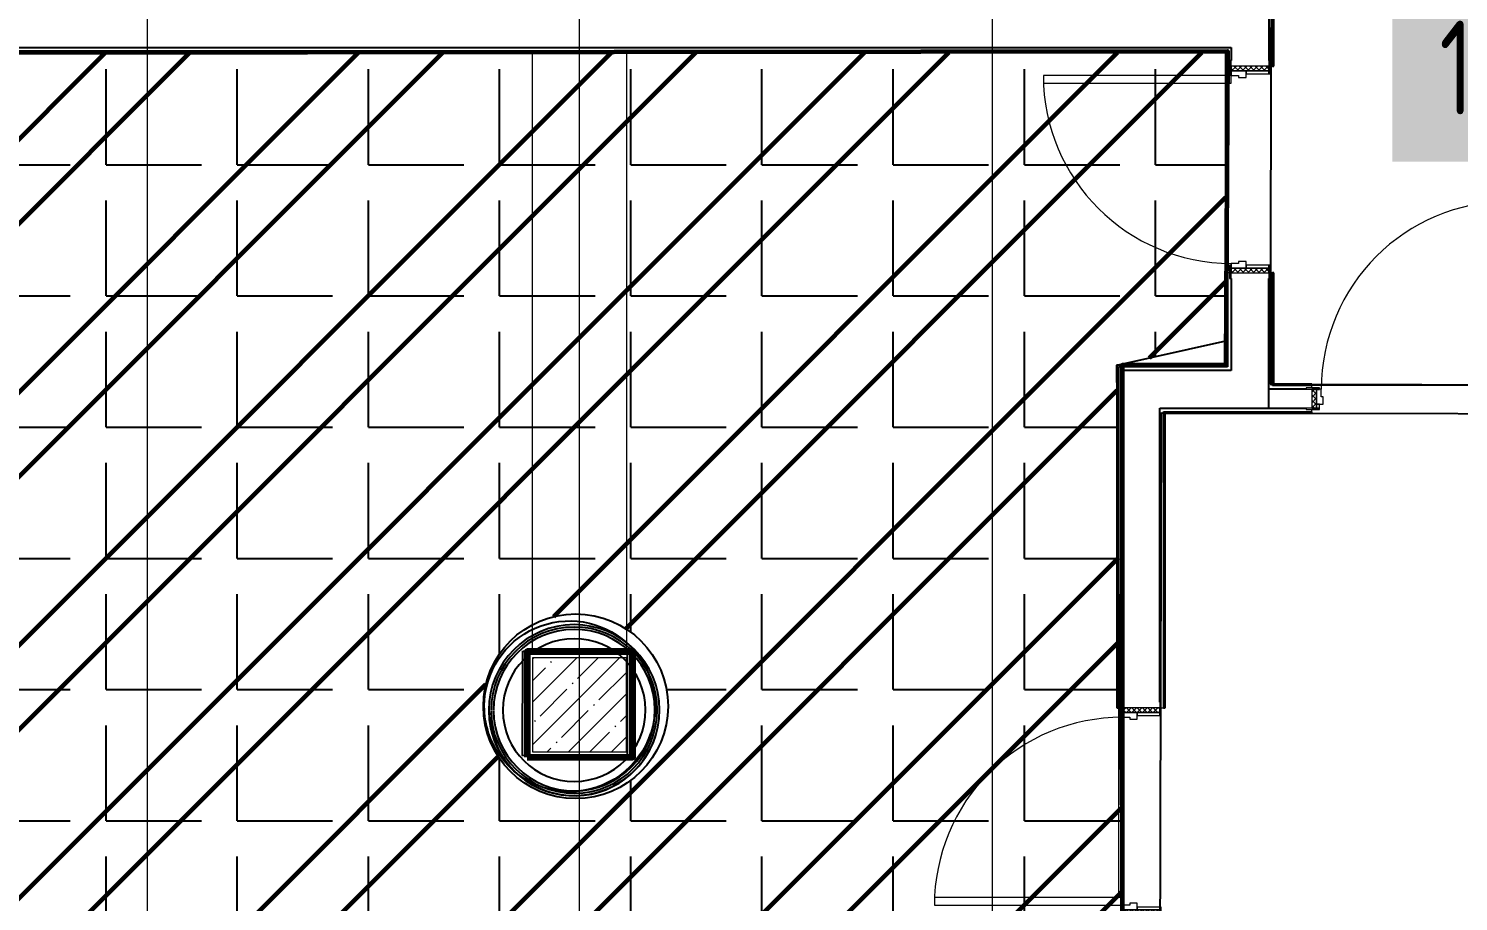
# Model space of a CAD drawing. Header units: millimetres. Extents: x -164500 to 426394, y -23753 to 102118.
# Drawn here: x 51592 to 59205, y 15838 to 20484 of the extents above; entities that cross this region are included whole.
import ezdxf

# ---------------------------------------------------------------- set-up
doc = ezdxf.new("R2010")
doc.units = ezdxf.units.MM
doc.layers.add('1.1) плитка  КР1', color=40, linetype='Continuous')
for name, color, linetype, lineweight in [('196 1-3 этаж гидро изол', 6, 'Continuous', 60), ('384 ПК-3', 30, 'Continuous', 120), ('A-DOOR-2', 7, 'Continuous', 5), ('A-DOOR-FRAM-2', 7, 'Continuous', 5), ('A-FLOR', 7, 'Continuous', 9), ('S-COLS-1', 7, 'Continuous', 5), ('Оси', 7, 'Continuous', 9)]:
    doc.layers.add(name, color=color, linetype=linetype, lineweight=lineweight)
doc.layers.add('A-DOOR-1', color=7, linetype='Continuous', lineweight=5, true_color=0xc0c0c0)
doc.layers.add('A-DOOR-FRAM-1', color=7, linetype='Continuous', lineweight=5, true_color=0xc0c0c0)
doc.styles.add('СПДС', font='ГОСТ тип А.ttf', dxfattribs={"width": 0.9})
pattern_1 = [(135, (1751.41, 164.685), (-14.14214, -14.14214), []), (225, (1751.41, 164.685), (14.14214, -14.14214), [])]
pattern_2 = [(45, (-371.384, 164.685), (-14.1421, 14.1421), []), (135, (-371.384, 164.685), (-14.1421, -14.1421), [])]

# ---------------------------------------------------------------- blocks, each defined once
blk = doc.blocks.new('110_Дверь_СКБ_1Ст_Внутренняя1 - Д-12 1100x2100h_дверь в горячий цех-32113407-Объем проектирования 1 этажа')
at = {"layer": 'A-DOOR-2'}
h = blk.add_hatch(dxfattribs=at)
h.set_pattern_fill('FP_75', color=256, style=0, pattern_type=2)
h.set_pattern_definition(pattern_1)
h.paths.add_polyline_path([(537.5, 100), (537.5, -100), (562.5, -100), (562.5, 100)])
at = {"layer": 'A-DOOR-FRAM-2'}
h = blk.add_hatch(dxfattribs=at)
h.set_pattern_fill('FP_76', color=256, style=0, pattern_type=2)
h.set_pattern_definition(pattern_2)
h.paths.add_polyline_path([(-537.5, 7), (-537.5, -100), (-512.5, -99.9), (-512.5, 100), (-537.5, 100)])
at = {"layer": 'A-DOOR-1'}
for p, q in [((-487.5, 1100), (-487.5, 100)), ((-447.5, 1100), (-487.5, 1100)), ((-447.5, 100), (-447.5, 1100)), ((-487.5, 100), (-447.5, 100))]:
    blk.add_line(p, q, dxfattribs=at)
blk.add_arc((-487.5, 100), 1000, 360, 90, dxfattribs=at)
at = {"layer": 'A-DOOR-FRAM-1'}
for p, q in [((-497.5, 108), (-567.5, 108)), ((-567.5, 108), (-567.5, 100)), ((-567.5, 100), (-497.5, 100)), ((-512.5, 100), (-537.5, 100)), ((-537.5, 100), (-537.5, -100)), ((-487.5, 100), (-512.5, 100)), ((-512.5, 100), (-512.5, 20)), ((-512.5, -100), (-512.5, 100)), ((-497.5, 100), (-512.5, 100)), ((-512.5, 100), (-512.5, 99)), ((-512.5, 99), (-497.5, 99)), ((-497.5, 100), (-497.5, 108)), ((-497.5, 99), (-497.5, 100)), ((-487.5, 60), (-487.5, 100)), ((512.5, 100), (512.5, 60)), ((537.5, 100), (512.5, 100)), ((592.5, 108), (522.5, 108)), ((522.5, 108), (522.5, 100)), ((537.5, 100), (522.5, 100)), ((522.5, 100), (522.5, 99)), ((522.5, 100), (592.5, 100)), ((522.5, 99), (537.5, 99)), ((537.5, 20), (537.5, 100)), ((562.5, 100), (537.5, 100)), ((537.5, 100), (537.5, -100)), ((537.5, 99), (537.5, 100)), ((562.5, -100), (562.5, 100)), ((592.5, 100), (592.5, 108)), ((-512.5, 20), (-477.5, 20)), ((-497.5, 20), (-512.5, 20)), ((-512.5, 20), (-512.5, -100)), ((-497.5, -100), (-497.5, 20)), ((-477.5, 60), (-487.5, 60)), ((-477.5, 20), (-477.5, 60)), ((512.5, 60), (502.5, 60)), ((502.5, 60), (502.5, 20)), ((502.5, 20), (537.5, 20)), ((537.5, 20), (522.5, 20)), ((522.5, 20), (522.5, -100)), ((537.5, -100), (537.5, 20)), ((-497.5, -100), (-567.5, -100)), ((-567.5, -100), (-567.5, -108)), ((-567.5, -108), (-497.5, -108)), ((-537.5, -100), (-512.5, -100)), ((-512.5, -100), (-497.5, -100)), ((-497.5, -108), (-497.5, -100)), ((522.5, -100), (537.5, -100)), ((592.5, -100), (522.5, -100)), ((522.5, -100), (522.5, -108)), ((522.5, -108), (592.5, -108)), ((537.5, -100), (562.5, -100)), ((592.5, -108), (592.5, -100))]:
    blk.add_line(p, q, dxfattribs=at)
blk = doc.blocks.new('110_Дверь_СКБ_1Ст_Внутренняя1 - Д-11 1100x2100h_кладовые _все__ коридор _между помещениями блока столовой__ моечные _все_-32089444-Объем проектирования 1 этажа')
at = {"layer": 'A-DOOR-2'}
h = blk.add_hatch(dxfattribs=at)
h.set_pattern_fill('FP_44', color=256, style=0, pattern_type=2)
h.set_pattern_definition([(135, (1751.41, 114.685), (-14.14214, -14.14214), []), (225, (1751.41, 114.685), (14.14214, -14.14214), [])])
h.paths.add_polyline_path([(537.5, -50), (562.5, -50), (562.5, 50), (537.5, 48.6)])
at = {"layer": 'A-DOOR-FRAM-2'}
h = blk.add_hatch(dxfattribs=at)
h.set_pattern_fill('FP_45', color=256, style=0, pattern_type=2)
h.set_pattern_definition([(45, (-371.384, 114.685), (-14.1421, 14.1421), []), (135, (-371.384, 114.685), (-14.1421, -14.1421), [])])
h.paths.add_polyline_path([(-537.5, -50), (-512.5, -50), (-512.5, 50), (-537.5, 50)])
at = {"layer": 'A-DOOR-1'}
for p, q in [((512.5, 1050), (472.5, 1050)), ((472.5, 1050), (472.5, 50)), ((512.5, 50), (512.5, 1050)), ((472.5, 50), (512.5, 50))]:
    blk.add_line(p, q, dxfattribs=at)
blk.add_arc((512.5, 50), 1000, 90, 180, dxfattribs=at)
at = {"layer": 'A-DOOR-FRAM-1'}
for p, q in [((-497.5, 58), (-567.5, 58)), ((-567.5, 58), (-567.5, 50)), ((-567.5, 50), (-497.5, 50)), ((-512.5, 50), (-537.5, 50)), ((-537.5, 50), (-537.5, -50)), ((-487.5, 50), (-512.5, 50)), ((-512.5, 50), (-512.5, -30)), ((-512.5, -50), (-512.5, 50)), ((-497.5, 50), (-512.5, 50)), ((-512.5, 50), (-512.5, 49)), ((-512.5, 49), (-497.5, 49)), ((-497.5, 50), (-497.5, 58)), ((-497.5, 49), (-497.5, 50)), ((-487.5, 10), (-487.5, 50)), ((-477.5, 10), (-487.5, 10)), ((-477.5, -30), (-477.5, 10)), ((512.5, 10), (502.5, 10)), ((502.5, 10), (502.5, -30)), ((512.5, 50), (512.5, 10)), ((537.5, 50), (512.5, 50)), ((592.5, 58), (522.5, 58)), ((522.5, 58), (522.5, 50)), ((537.5, 50), (522.5, 50)), ((522.5, 50), (522.5, 49)), ((522.5, 50), (592.5, 50)), ((522.5, 49), (537.5, 49)), ((537.5, -30), (537.5, 50)), ((562.5, 50), (537.5, 50)), ((537.5, 50), (537.5, -50)), ((537.5, 49), (537.5, 50)), ((562.5, -50), (562.5, 50)), ((592.5, 50), (592.5, 58)), ((-497.5, -50), (-567.5, -50)), ((-567.5, -50), (-567.5, -58)), ((-567.5, -58), (-497.5, -58)), ((-537.5, -50), (-512.5, -50)), ((-512.5, -30), (-477.5, -30)), ((-497.5, -30), (-512.5, -30)), ((-512.5, -30), (-512.5, -50)), ((-512.5, -50), (-497.5, -50)), ((-497.5, -50), (-497.5, -30)), ((-497.5, -58), (-497.5, -50)), ((502.5, -30), (537.5, -30)), ((537.5, -30), (522.5, -30)), ((522.5, -30), (522.5, -50)), ((522.5, -50), (537.5, -50)), ((592.5, -50), (522.5, -50)), ((522.5, -50), (522.5, -58)), ((522.5, -58), (592.5, -58)), ((537.5, -50), (537.5, -30)), ((537.5, -50), (562.5, -50)), ((592.5, -58), (592.5, -50))]:
    blk.add_line(p, q, dxfattribs=at)
blk = doc.blocks.new('BSC_Колонна _Прямоугольная - 500х500-V88-Объем проектирования 1 этажа')
at = {"layer": 'S-COLS-1'}
h = blk.add_hatch(dxfattribs=at)
h.set_pattern_fill('FP_106', color=256, style=0, pattern_type=2)
h.set_pattern_definition([(45, (-54460, -17020), (-114.04925, 114.04925), []), (45, (-54345.95, -17020), (-114.04925, 114.04925), [201.613, -40.323, 6.706, -33.617])])
h.paths.add_polyline_path([(-250, -250), (250, -250), (250, 250), (-250, 250), (-250, -228)])
for p, q in [((250, 250), (-250, 250)), ((-250, 250), (-250, -250)), ((250, -250), (250, 250)), ((-250, -250), (250, -250))]:
    blk.add_line(p, q, dxfattribs=at)
blk = doc.blocks.new('110_Дверь_СКБ_1Ст_Внутренняя1 - Д-12 EIW 1100x2100h_кладовые _все__ коридор _между помещениями блока столовой__ моечные _все_-32936079-Объем проектирования 1 этажа')
at = {"layer": 'A-DOOR-2'}
h = blk.add_hatch(dxfattribs=at)
h.set_pattern_fill('FP_75', color=256, style=0, pattern_type=2)
h.set_pattern_definition(pattern_1)
h.paths.add_polyline_path([(537.5, -100), (562.5, -100), (562.5, 100), (537.5, 100)])
at = {"layer": 'A-DOOR-FRAM-2'}
h = blk.add_hatch(dxfattribs=at)
h.set_pattern_fill('FP_76', color=256, style=0, pattern_type=2)
h.set_pattern_definition(pattern_2)
h.paths.add_polyline_path([(-537.5, -100), (-512.5, -99.2), (-512.5, 100), (-537.5, 100)])
at = {"layer": 'A-DOOR-1'}
for p, q in [((512.5, 1100), (472.5, 1100)), ((472.5, 1100), (472.5, 100)), ((512.5, 100), (512.5, 1100)), ((472.5, 100), (512.5, 100))]:
    blk.add_line(p, q, dxfattribs=at)
blk.add_arc((512.5, 100), 1000, 90, 180, dxfattribs=at)
at = {"layer": 'A-DOOR-FRAM-1'}
for p, q in [((-497.5, 108), (-567.5, 108)), ((-567.5, 108), (-567.5, 100)), ((-567.5, 100), (-497.5, 100)), ((-512.5, 100), (-537.5, 100)), ((-537.5, 100), (-537.5, -100)), ((-487.5, 100), (-512.5, 100)), ((-512.5, 100), (-512.5, 20)), ((-512.5, -100), (-512.5, 100)), ((-497.5, 100), (-512.5, 100)), ((-512.5, 100), (-512.5, 99)), ((-512.5, 99), (-497.5, 99)), ((-497.5, 100), (-497.5, 108)), ((-497.5, 99), (-497.5, 100)), ((-487.5, 60), (-487.5, 100)), ((512.5, 100), (512.5, 60)), ((537.5, 100), (512.5, 100)), ((592.5, 108), (522.5, 108)), ((522.5, 108), (522.5, 100)), ((537.5, 100), (522.5, 100)), ((522.5, 100), (522.5, 99)), ((522.5, 100), (592.5, 100)), ((522.5, 99), (537.5, 99)), ((537.5, 20), (537.5, 100)), ((562.5, 100), (537.5, 100)), ((537.5, 100), (537.5, -100)), ((537.5, 99), (537.5, 100)), ((562.5, -100), (562.5, 100)), ((592.5, 100), (592.5, 108)), ((-512.5, 20), (-477.5, 20)), ((-497.5, 20), (-512.5, 20)), ((-512.5, 20), (-512.5, -100)), ((-497.5, -100), (-497.5, 20)), ((-477.5, 60), (-487.5, 60)), ((-477.5, 20), (-477.5, 60)), ((512.5, 60), (502.5, 60)), ((502.5, 60), (502.5, 20)), ((502.5, 20), (537.5, 20)), ((537.5, 20), (522.5, 20)), ((522.5, 20), (522.5, -100)), ((537.5, -100), (537.5, 20)), ((-497.5, -100), (-567.5, -100)), ((-567.5, -100), (-567.5, -108)), ((-567.5, -108), (-497.5, -108)), ((-537.5, -100), (-512.5, -100)), ((-512.5, -100), (-497.5, -100)), ((-497.5, -108), (-497.5, -100)), ((522.5, -100), (537.5, -100)), ((592.5, -100), (522.5, -100)), ((522.5, -100), (522.5, -108)), ((522.5, -108), (592.5, -108)), ((537.5, -100), (562.5, -100)), ((592.5, -108), (592.5, -100))]:
    blk.add_line(p, q, dxfattribs=at)

msp = doc.modelspace()

# ---------------------------------------------------------------- hatches: boundary and pattern name
at = {"layer": '1.1) плитка  КР1'}
h = msp.add_hatch(dxfattribs=at)
h.set_pattern_fill('ANGLE', color=256, scale=100)
h.set_pattern_definition([(0, (42224.7, 26743.94), (0, 698.5), [508, -190.5]), (90, (42224.7, 26743.94), (-698.5, 4e-14), [508, -190.5])])
h.paths.add_polyline_path([(54824.702, 12184.438), (54834.702, 11783.938), (56619.963, 11784.938), (56619.963, 15695.731), (57414.702, 15695.731), (57386.702, 18691.938), (57966.702, 18821.523), (57966.702, 20355.938), (51436.702, 20355.938), (51436.702, 26313.938), (50903.702, 26313.938), (50903.702, 26722.938), (48844.702, 26743.938), (48845.702, 26343.438), (47749.702, 26343.438), (47724.702, 26363.938), (47703.702, 26742.938), (42845.702, 26742.938), (42845.702, 26363.938), (42465.702, 26343.938), (42465.702, 26063.938), (42224.702, 26038.938), (42224.702, 24363.938), (42444.702, 24363.938), (42527.875, 23183.938), (42845.702, 23184.938), (42845.702, 21962.938), (42465.702, 21962.938), (42465.702, 20164.938), (42824.702, 20164.938), (42845.702, 19563.938), (42465.702, 19562.938), (42465.702, 17764.938), (42845.702, 17764.938), (42845.702, 16542.938), (42465.702, 16542.938), (42465.702, 14971.895), (45995.724, 14966.395), (46024.702, 11803.938), (48203.702, 11773.938), (48203.702, 12184.938), (48845.702, 12184.938), (48895.702, 11803.938), (51723.702, 11803.938), (51723.702, 12163.938), (52422.44, 12184.938), (52378.571, 11763.938), (54214.702, 11783.938), (54214.702, 12225.418), (54832.702, 12225.418)])
edge = h.paths.add_edge_path(flags=16)
edge.add_arc((48509.596, 16886.524), 491.712, 0, 360)
edge = h.paths.add_edge_path(flags=16)
edge.add_arc((54504.756, 16876.517), 491.712, 0, 360)
edge = h.paths.add_edge_path(flags=16)
edge.add_arc((48534.113, 22870.242), 491.712, 0, 360)
at = {"layer": '196 1-3 этаж гидро изол'}
h = msp.add_hatch(dxfattribs=at)
h.set_pattern_fill('ANSI32', color=256, scale=100)
h.set_pattern_definition([(45, (42224.7, 26743.9), (-673.52, 673.52), []), (45, (42673.7, 26743.9), (-673.52, 673.52), [])])
h.paths.add_polyline_path([(54824.702, 12184.438), (54834.702, 11783.938), (56619.963, 11784.938), (56619.963, 15695.731), (57414.702, 15695.731), (57386.702, 18691.938), (57966.702, 18821.523), (57966.702, 20355.938), (51436.702, 20355.938), (51436.702, 26313.938), (50903.702, 26313.938), (50903.702, 26722.938), (48844.702, 26743.938), (48845.702, 26343.438), (47749.702, 26343.438), (47724.702, 26363.938), (47703.702, 26742.938), (42845.702, 26742.938), (42845.702, 26363.938), (42465.702, 26343.938), (42465.702, 26063.938), (42224.702, 26038.938), (42224.702, 24363.938), (42444.702, 24363.938), (42527.875, 23183.938), (42845.702, 23184.938), (42845.702, 21962.938), (42465.702, 21962.938), (42465.702, 20164.938), (42824.702, 20164.938), (42845.702, 19563.938), (42465.702, 19562.938), (42465.702, 17764.938), (42845.702, 17764.938), (42845.702, 16542.938), (42465.702, 16542.938), (42465.702, 14971.895), (45995.724, 14966.395), (46024.702, 11803.938), (48203.702, 11773.938), (48203.702, 12184.938), (48845.702, 12184.938), (48895.702, 11803.938), (51723.702, 11803.938), (51723.702, 12163.938), (52422.44, 12184.938), (52378.571, 11763.938), (54214.702, 11783.938), (54214.702, 12225.418), (54832.702, 12225.418)])
edge = h.paths.add_edge_path(flags=16)
edge.add_arc((48509.596, 16886.524), 491.712, 0, 360)
edge = h.paths.add_edge_path(flags=16)
edge.add_arc((54504.756, 16876.517), 491.712, 0, 360)
edge = h.paths.add_edge_path(flags=16)
edge.add_arc((48534.113, 22870.242), 491.712, 0, 360)

# ---------------------------------------------------------------- linework, layer by layer
for p, q in [((58194.702, 24753.938), (58194.702, 20313.938)), ((58214.702, 24672.938), (58214.702, 20283.938)), ((58222.702, 20283.938), (58222.702, 24672.938)), ((51436.702, 20355.938), (57966.702, 20355.938)), ((57974.702, 20363.938), (51444.702, 20363.938)), ((51464.702, 20383.938), (57994.702, 20383.938)), ((57966.702, 20355.938), (57966.702, 20283.938)), ((57974.702, 20363.938), (57974.702, 20283.938)), ((57994.702, 20383.938), (57994.702, 20313.938)), ((57966.702, 20283.938), (57974.702, 20283.938)), ((57974.702, 20283.938), (57986.702, 20283.938)), ((58214.702, 20283.938), (58222.702, 20283.938)), ((57966.702, 19183.938), (57966.702, 18691.938)), ((57974.702, 19183.938), (57966.702, 19183.938)), ((57974.702, 19183.938), (57974.702, 18683.938)), ((57994.702, 19153.938), (57994.702, 18663.938)), ((58194.702, 18463.938), (58194.702, 19153.938)), ((58214.702, 18583.938), (58214.702, 19183.938)), ((58222.702, 19183.938), (58214.702, 19183.938)), ((58222.702, 18591.938), (58222.702, 19183.938)), ((57966.702, 18691.938), (57386.702, 18691.938)), ((57386.702, 18691.938), (57386.702, 16867.731)), ((57974.702, 18683.938), (57394.702, 18683.938)), ((57394.702, 18683.938), (57394.702, 16867.731)), ((57414.702, 18663.938), (57414.702, 16897.731)), ((57994.702, 18663.938), (57414.702, 18663.938)), ((58424.702, 18583.938), (58214.702, 18583.938)), ((58424.702, 18591.938), (58222.702, 18591.938)), ((58424.702, 18583.938), (58424.702, 18591.938)), ((58394.702, 18563.938), (58194.702, 18563.938)), ((57614.702, 16897.731), (57614.702, 18463.938)), ((57614.702, 18463.938), (58394.702, 18463.938)), ((57634.702, 18443.938), (58424.702, 18443.938)), ((57634.702, 18435.938), (57634.702, 18443.938)), ((57634.702, 18435.938), (58424.702, 18435.938)), ((57634.702, 18435.938), (57634.702, 18435.938)), ((57634.702, 18435.938), (57634.702, 16867.731)), ((57642.702, 16867.731), (57642.702, 18443.938)), ((58424.702, 18435.938), (58424.702, 18443.938)), ((54246.702, 17161.938), (54802.702, 17161.938)), ((54246.702, 16605.938), (54246.702, 17161.938)), ((54794.702, 17153.938), (54254.702, 17153.938)), ((54254.702, 17153.938), (54254.702, 16613.938)), ((54794.702, 16613.938), (54794.702, 17153.938)), ((54802.702, 17161.938), (54802.702, 16605.938)), ((57386.702, 16867.731), (57394.702, 16867.731)), ((57634.702, 16867.731), (57642.702, 16867.731)), ((54802.702, 16605.938), (54246.702, 16605.938)), ((54254.702, 16613.938), (54794.702, 16613.938))]:
    msp.add_line(p, q)
at = {"flags": 128}
for points in [[(58202.778, 18590.898), (60626.771, 18585.208), (60636.147, 22579.197), (60236.148, 22580.136), (60237.453, 23136.134), (60637.452, 23135.195), (60641.046, 24666.191), (59869.048, 24668.003), (58769.051, 24670.585), (58217.053, 24671.881)], [(66715.553, 23170.927), (66718.895, 24594.923), (60796.912, 24608.825), (60782.405, 18428.842), (57622.413, 18436.26), (57606.801, 11785.278), (60160.794, 11779.283), (60161.749, 12186.282), (60817.747, 12184.742), (60816.808, 11784.743), (66160.794, 11772.198), (66161.733, 12172.197), (66561.732, 12171.258), (66569.229, 15365.25), (65719.232, 15367.245), (65736.382, 22673.225), (66186.38, 22672.168), (66187.554, 23172.167)], [(54223.432, 17170.235), (54779.431, 17168.93), (54778.126, 16612.931), (54222.127, 16614.237)]]:
    msp.add_lwpolyline(points, close=True, dxfattribs=at)
msp.add_lwpolyline([(54905.851, 16738.069, -0.00060501), (54905.512, 16737.022, -0.73057036), (54039.423, 16739.055, -0.07679792), (54018.232, 16876.247, -0.00057652), (54018.233, 16877.295, -0.0011987), (54018.243, 16879.475, -1.16345219)], format="xyb", close=True, dxfattribs=at)
for centre, radius, start, end in [((54496.702, 16855.938), 455, 180.4061423, 180), ((54496.702, 16855.938), 442.5, 180.4061423, 180), ((54496.702, 16855.938), 430, 180.4061423, 180), ((54496.702, 16855.938), 380, 180.4061423, 180), ((54496.702, 16854.498), 454.56, 180.0000015, 342.3014662), ((54496.702, 16854.498), 453.56, 180.0000015, 270), ((54496.702, 16855.938), 455, 270, 342.1287444)]:
    msp.add_arc(centre, radius, start, end)
at = {"layer": '1.1) плитка  КР1'}
msp.add_lwpolyline([(57414.702, 15695.731), (57386.702, 18691.938), (57966.702, 18821.523), (57966.702, 20355.938), (51436.702, 20355.938), (51436.702, 26313.938), (50903.702, 26313.938), (50903.702, 26722.938), (48844.702, 26743.938), (48845.702, 26343.438), (47749.702, 26343.438), (47724.702, 26363.938), (47703.702, 26742.938), (42845.702, 26742.938)], dxfattribs=at)
msp.add_circle((54504.756, 16876.517), 491.712, dxfattribs=at)
at = {"layer": '196 1-3 этаж гидро изол'}
msp.add_lwpolyline([(51444.702, 25383.938), (51444.702, 20355.938), (57974.702, 20363.938), (57966.702, 18691.938), (57414.702, 18691.938), (57414.702, 15737.731), (56611.963, 15737.731), (56611.963, 11784.938), (54834.702, 11784.938), (54834.702, 12183.938), (54216.702, 12163.938), (54224.702, 11763.938), (52378.571, 11783.938), (52403.571, 12151.438), (51849.702, 12088.938), (51849.702, 11803.938)], dxfattribs=at)
at = {"layer": '384 ПК-3'}
msp.add_lwpolyline([(54246.702, 16605.938), (54809.597, 16605.938), (54809.597, 17168.833), (54246.702, 17168.833)], close=True, dxfattribs=at)
at = {"layer": 'A-FLOR'}
for p, q in [((54274.702, 17161.938), (54274.702, 20355.938)), ((54774.702, 20355.938), (54774.702, 17161.938)), ((57974.702, 20283.938), (57974.702, 20233.938)), ((58202.702, 20283.938), (58214.702, 20283.938)), ((57974.702, 20193.938), (57974.702, 19183.938)), ((57986.702, 19183.938), (57974.702, 19183.938)), ((58214.702, 19183.938), (58202.702, 19183.938)), ((59434.702, 18583.938), (58424.702, 18583.938)), ((58424.702, 18571.938), (58424.702, 18583.938)), ((58424.702, 18443.938), (58424.702, 18455.938)), ((54794.702, 17161.938), (54253.702, 17161.938)), ((57394.702, 16867.731), (57394.702, 15857.731)), ((57394.702, 16867.731), (57406.702, 16867.731)), ((57622.702, 16867.731), (57634.702, 16867.731)), ((54253.702, 16605.938), (54794.702, 16605.938))]:
    msp.add_line(p, q, dxfattribs=at)
at = {"layer": 'Оси'}
for points in [[(52224.702, -2042.321), (52224.702, 2957.679), (52224.702, 22262.009), (52224.702, 27262.009)], [(54524.702, -2042.321), (54524.702, 2957.679), (54524.702, 22262.009), (54524.702, 27262.009)], [(56724.702, -2042.321), (56724.702, 2957.679), (56724.702, 22262.009), (56724.702, 27262.009)]]:
    msp.add_lwpolyline(points, dxfattribs=at)

# ---------------------------------------------------------------- block references
at = {"rotation": 89.99999999999991}
for name, p in [('110_Дверь_СКБ_1Ст_Внутренняя1 - Д-12 EIW 1100x2100h_кладовые _все__ коридор _между помещениями блока столовой__ моечные _все_-32936079-Объем проектирования 1 этажа', (58094.702, 19721.438)), ('110_Дверь_СКБ_1Ст_Внутренняя1 - Д-12 1100x2100h_дверь в горячий цех-32113407-Объем проектирования 1 этажа', (57514.702, 16305.231))]:
    msp.add_blockref(name, p, dxfattribs=at)
for name, p in [('110_Дверь_СКБ_1Ст_Внутренняя1 - Д-11 1100x2100h_кладовые _все__ коридор _между помещениями блока столовой__ моечные _все_-32089444-Объем проектирования 1 этажа', (58962.202, 18513.938)), ('BSC_Колонна _Прямоугольная - 500х500-V88-Объем проектирования 1 этажа', (54524.702, 16883.938))]:
    msp.add_blockref(name, p)

# ---------------------------------------------------------------- texts
at = {"insert": (59103.35, 20526.163), "char_height": 500, "width": 1255.44262, "attachment_point": 1, "style": 'СПДС', "bg_fill": 1, "box_fill_scale": 1.5, "bg_fill_color": 7, "bg_fill_true_color": 16777215, "bg_fill_transparency": 0}
msp.add_mtext('1.40', dxfattribs=at)

doc.saveas('drawing.dxf')
